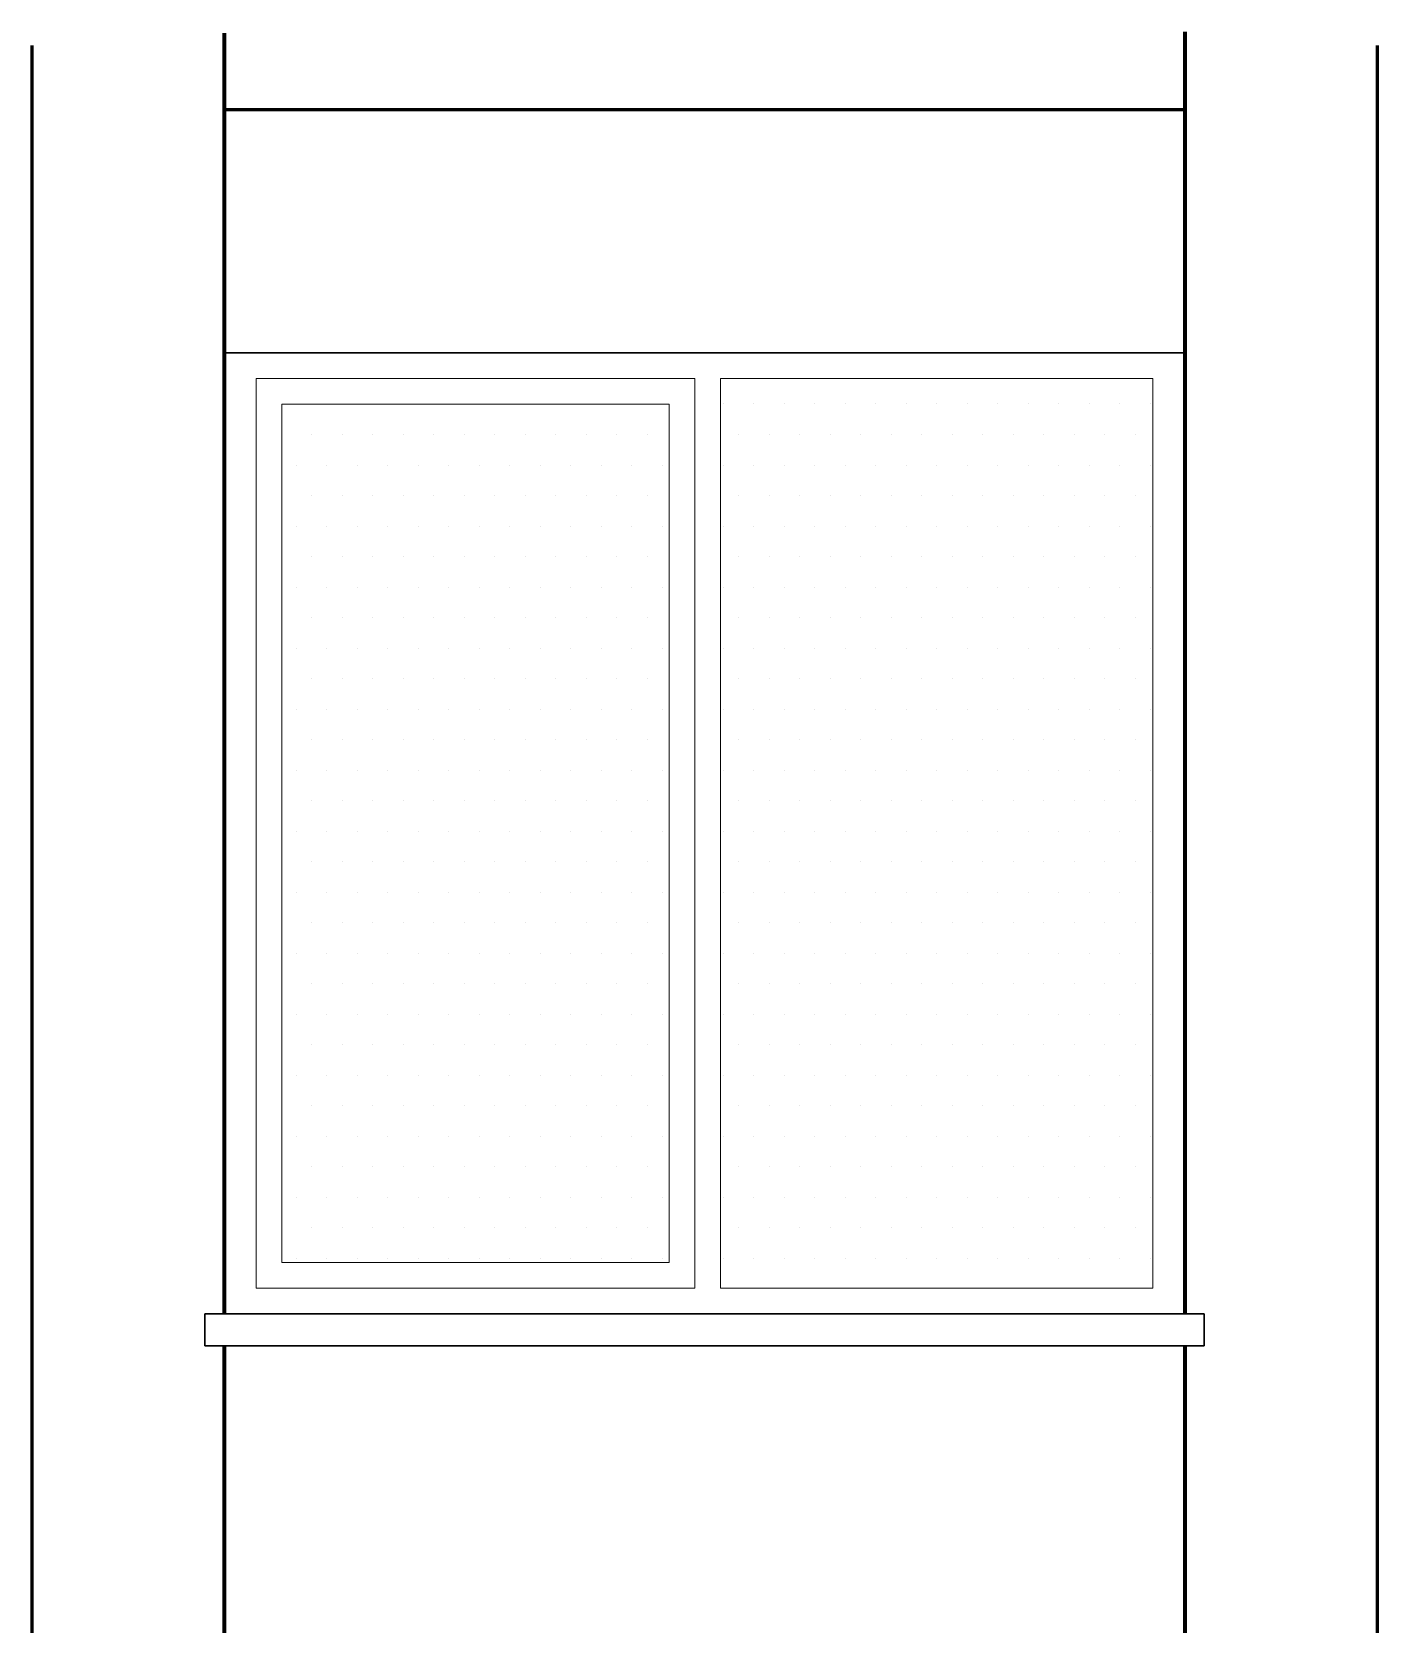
# Model space of a CAD drawing. Header units: millimetres. Extents: x 2016.56 to 2021.8, y 13721.83 to 13722.48.
# Drawn here: x 2020.6976 to 2020.7396, y 13722.23125 to 13722.28096 of the extents above; entities that cross this region are included whole.
import ezdxf

# ---------------------------------------------------------------- set-up
doc = ezdxf.new("R2010")
doc.units = ezdxf.units.MM
doc.layers.get('0').update_dxf_attribs({"lineweight": 20})
for name, color, linetype, lineweight in [('0.3', 150, 'Continuous', 30), ('0.8', 6, 'Continuous', 80), ('DUVAR', 4, 'Continuous', 40), ('kolon', 5, 'Continuous', 60)]:
    doc.layers.add(name, color=color, linetype=linetype, lineweight=lineweight)

msp = doc.modelspace()

# ---------------------------------------------------------------- linework, layer by layer
for p, q in [((2020.704602, 13722.270138), (2020.718302, 13722.270138)), ((2020.704602, 13722.270138), (2020.704602, 13722.241738)), ((2020.718302, 13722.270138), (2020.718302, 13722.241738)), ((2020.719102, 13722.270138), (2020.732602, 13722.270138)), ((2020.719102, 13722.270138), (2020.719102, 13722.241738)), ((2020.732602, 13722.270138), (2020.732602, 13722.241738)), ((2020.717502, 13722.269338), (2020.705402, 13722.269338)), ((2020.705402, 13722.269338), (2020.705402, 13722.242538)), ((2020.717502, 13722.242538), (2020.717502, 13722.269338)), ((2020.705402, 13722.242538), (2020.717502, 13722.242538)), ((2020.718302, 13722.241738), (2020.704602, 13722.241738)), ((2020.732602, 13722.241738), (2020.719102, 13722.241738))]:
    msp.add_line(p, q)
at = {"layer": '0.3'}
for p, q in [((2020.703602, 13722.270938), (2020.733602, 13722.270938)), ((2020.734202, 13722.240938), (2020.703002, 13722.240938)), ((2020.703002, 13722.239938), (2020.703002, 13722.240938)), ((2020.734202, 13722.239938), (2020.734202, 13722.240938)), ((2020.734202, 13722.239938), (2020.703002, 13722.239938))]:
    msp.add_line(p, q, dxfattribs=at)
at = {"layer": '0.8'}
for p, q in [((2020.703602, 13722.280921), (2020.703602, 13722.240938)), ((2020.733602, 13722.280963), (2020.733602, 13722.240938)), ((2020.703602, 13722.239938), (2020.703602, 13722.224938)), ((2020.733602, 13722.239938), (2020.733602, 13722.224938))]:
    msp.add_line(p, q, dxfattribs=at)
at = {"layer": 'DUVAR'}
for p, q in [((2020.719191, 13722.269344), (2020.719191, 13722.269344)), ((2020.720143, 13722.269344), (2020.720143, 13722.269344)), ((2020.721096, 13722.269344), (2020.721096, 13722.269344)), ((2020.722048, 13722.269344), (2020.722048, 13722.269344)), ((2020.723001, 13722.269344), (2020.723001, 13722.269344)), ((2020.723953, 13722.269344), (2020.723953, 13722.269344)), ((2020.724906, 13722.269344), (2020.724906, 13722.269344)), ((2020.725858, 13722.269344), (2020.725858, 13722.269344)), ((2020.726811, 13722.269344), (2020.726811, 13722.269344)), ((2020.727763, 13722.269344), (2020.727763, 13722.269344)), ((2020.728716, 13722.269344), (2020.728716, 13722.269344)), ((2020.729668, 13722.269344), (2020.729668, 13722.269344)), ((2020.730621, 13722.269344), (2020.730621, 13722.269344)), ((2020.731573, 13722.269344), (2020.731573, 13722.269344)), ((2020.732526, 13722.269344), (2020.732526, 13722.269344)), ((2020.706332, 13722.268392), (2020.706332, 13722.268392)), ((2020.707285, 13722.268392), (2020.707285, 13722.268392)), ((2020.708237, 13722.268392), (2020.708237, 13722.268392)), ((2020.70919, 13722.268392), (2020.70919, 13722.268392)), ((2020.710142, 13722.268392), (2020.710142, 13722.268392)), ((2020.711095, 13722.268392), (2020.711095, 13722.268392)), ((2020.712047, 13722.268392), (2020.712047, 13722.268392)), ((2020.713, 13722.268392), (2020.713, 13722.268392)), ((2020.713952, 13722.268392), (2020.713952, 13722.268392)), ((2020.714905, 13722.268392), (2020.714905, 13722.268392)), ((2020.715857, 13722.268392), (2020.715857, 13722.268392)), ((2020.71681, 13722.268392), (2020.71681, 13722.268392)), ((2020.719667, 13722.268392), (2020.719667, 13722.268392)), ((2020.72062, 13722.268392), (2020.72062, 13722.268392)), ((2020.721572, 13722.268392), (2020.721572, 13722.268392)), ((2020.722525, 13722.268392), (2020.722525, 13722.268392)), ((2020.723477, 13722.268392), (2020.723477, 13722.268392)), ((2020.72443, 13722.268392), (2020.72443, 13722.268392)), ((2020.725382, 13722.268392), (2020.725382, 13722.268392)), ((2020.726335, 13722.268392), (2020.726335, 13722.268392)), ((2020.727287, 13722.268392), (2020.727287, 13722.268392)), ((2020.72824, 13722.268392), (2020.72824, 13722.268392)), ((2020.729192, 13722.268392), (2020.729192, 13722.268392)), ((2020.730145, 13722.268392), (2020.730145, 13722.268392)), ((2020.731097, 13722.268392), (2020.731097, 13722.268392)), ((2020.73205, 13722.268392), (2020.73205, 13722.268392)), ((2020.705856, 13722.267439), (2020.705856, 13722.267439)), ((2020.706808, 13722.267439), (2020.706808, 13722.267439)), ((2020.707761, 13722.267439), (2020.707761, 13722.267439)), ((2020.708713, 13722.267439), (2020.708713, 13722.267439)), ((2020.709666, 13722.267439), (2020.709666, 13722.267439)), ((2020.710618, 13722.267439), (2020.710618, 13722.267439)), ((2020.711571, 13722.267439), (2020.711571, 13722.267439)), ((2020.712523, 13722.267439), (2020.712523, 13722.267439)), ((2020.713476, 13722.267439), (2020.713476, 13722.267439)), ((2020.714428, 13722.267439), (2020.714428, 13722.267439)), ((2020.715381, 13722.267439), (2020.715381, 13722.267439)), ((2020.716333, 13722.267439), (2020.716333, 13722.267439)), ((2020.717286, 13722.267439), (2020.717286, 13722.267439)), ((2020.719191, 13722.267439), (2020.719191, 13722.267439)), ((2020.720143, 13722.267439), (2020.720143, 13722.267439)), ((2020.721096, 13722.267439), (2020.721096, 13722.267439)), ((2020.722048, 13722.267439), (2020.722048, 13722.267439)), ((2020.723001, 13722.267439), (2020.723001, 13722.267439)), ((2020.723953, 13722.267439), (2020.723953, 13722.267439)), ((2020.724906, 13722.267439), (2020.724906, 13722.267439)), ((2020.725858, 13722.267439), (2020.725858, 13722.267439)), ((2020.726811, 13722.267439), (2020.726811, 13722.267439)), ((2020.727763, 13722.267439), (2020.727763, 13722.267439)), ((2020.728716, 13722.267439), (2020.728716, 13722.267439)), ((2020.729668, 13722.267439), (2020.729668, 13722.267439)), ((2020.730621, 13722.267439), (2020.730621, 13722.267439)), ((2020.731573, 13722.267439), (2020.731573, 13722.267439)), ((2020.732526, 13722.267439), (2020.732526, 13722.267439)), ((2020.706332, 13722.266487), (2020.706332, 13722.266487)), ((2020.707285, 13722.266487), (2020.707285, 13722.266487)), ((2020.708237, 13722.266487), (2020.708237, 13722.266487)), ((2020.70919, 13722.266487), (2020.70919, 13722.266487)), ((2020.710142, 13722.266487), (2020.710142, 13722.266487)), ((2020.711095, 13722.266487), (2020.711095, 13722.266487)), ((2020.712047, 13722.266487), (2020.712047, 13722.266487)), ((2020.713, 13722.266487), (2020.713, 13722.266487)), ((2020.713952, 13722.266487), (2020.713952, 13722.266487)), ((2020.714905, 13722.266487), (2020.714905, 13722.266487)), ((2020.715857, 13722.266487), (2020.715857, 13722.266487)), ((2020.71681, 13722.266487), (2020.71681, 13722.266487)), ((2020.719667, 13722.266487), (2020.719667, 13722.266487)), ((2020.72062, 13722.266487), (2020.72062, 13722.266487)), ((2020.721572, 13722.266487), (2020.721572, 13722.266487)), ((2020.722525, 13722.266487), (2020.722525, 13722.266487)), ((2020.723477, 13722.266487), (2020.723477, 13722.266487)), ((2020.72443, 13722.266487), (2020.72443, 13722.266487)), ((2020.725382, 13722.266487), (2020.725382, 13722.266487)), ((2020.726335, 13722.266487), (2020.726335, 13722.266487)), ((2020.727287, 13722.266487), (2020.727287, 13722.266487)), ((2020.72824, 13722.266487), (2020.72824, 13722.266487)), ((2020.729192, 13722.266487), (2020.729192, 13722.266487)), ((2020.730145, 13722.266487), (2020.730145, 13722.266487)), ((2020.731097, 13722.266487), (2020.731097, 13722.266487)), ((2020.73205, 13722.266487), (2020.73205, 13722.266487)), ((2020.705856, 13722.265534), (2020.705856, 13722.265534)), ((2020.706808, 13722.265534), (2020.706808, 13722.265534)), ((2020.707761, 13722.265534), (2020.707761, 13722.265534)), ((2020.708713, 13722.265534), (2020.708713, 13722.265534)), ((2020.709666, 13722.265534), (2020.709666, 13722.265534)), ((2020.710618, 13722.265534), (2020.710618, 13722.265534)), ((2020.711571, 13722.265534), (2020.711571, 13722.265534)), ((2020.712523, 13722.265534), (2020.712523, 13722.265534)), ((2020.713476, 13722.265534), (2020.713476, 13722.265534)), ((2020.714428, 13722.265534), (2020.714428, 13722.265534)), ((2020.715381, 13722.265534), (2020.715381, 13722.265534)), ((2020.716333, 13722.265534), (2020.716333, 13722.265534)), ((2020.717286, 13722.265534), (2020.717286, 13722.265534)), ((2020.719191, 13722.265534), (2020.719191, 13722.265534)), ((2020.720143, 13722.265534), (2020.720143, 13722.265534)), ((2020.721096, 13722.265534), (2020.721096, 13722.265534)), ((2020.722048, 13722.265534), (2020.722048, 13722.265534)), ((2020.723001, 13722.265534), (2020.723001, 13722.265534)), ((2020.723953, 13722.265534), (2020.723953, 13722.265534)), ((2020.724906, 13722.265534), (2020.724906, 13722.265534)), ((2020.725858, 13722.265534), (2020.725858, 13722.265534)), ((2020.726811, 13722.265534), (2020.726811, 13722.265534)), ((2020.727763, 13722.265534), (2020.727763, 13722.265534)), ((2020.728716, 13722.265534), (2020.728716, 13722.265534)), ((2020.729668, 13722.265534), (2020.729668, 13722.265534)), ((2020.730621, 13722.265534), (2020.730621, 13722.265534)), ((2020.731573, 13722.265534), (2020.731573, 13722.265534)), ((2020.732526, 13722.265534), (2020.732526, 13722.265534)), ((2020.706332, 13722.264582), (2020.706332, 13722.264582)), ((2020.707285, 13722.264582), (2020.707285, 13722.264582)), ((2020.708237, 13722.264582), (2020.708237, 13722.264582)), ((2020.70919, 13722.264582), (2020.70919, 13722.264582)), ((2020.710142, 13722.264582), (2020.710142, 13722.264582)), ((2020.711095, 13722.264582), (2020.711095, 13722.264582)), ((2020.712047, 13722.264582), (2020.712047, 13722.264582)), ((2020.713, 13722.264582), (2020.713, 13722.264582)), ((2020.713952, 13722.264582), (2020.713952, 13722.264582)), ((2020.714905, 13722.264582), (2020.714905, 13722.264582)), ((2020.715857, 13722.264582), (2020.715857, 13722.264582)), ((2020.71681, 13722.264582), (2020.71681, 13722.264582)), ((2020.719667, 13722.264582), (2020.719667, 13722.264582)), ((2020.72062, 13722.264582), (2020.72062, 13722.264582)), ((2020.721572, 13722.264582), (2020.721572, 13722.264582)), ((2020.722525, 13722.264582), (2020.722525, 13722.264582)), ((2020.723477, 13722.264582), (2020.723477, 13722.264582)), ((2020.72443, 13722.264582), (2020.72443, 13722.264582)), ((2020.725382, 13722.264582), (2020.725382, 13722.264582)), ((2020.726335, 13722.264582), (2020.726335, 13722.264582)), ((2020.727287, 13722.264582), (2020.727287, 13722.264582)), ((2020.72824, 13722.264582), (2020.72824, 13722.264582)), ((2020.729192, 13722.264582), (2020.729192, 13722.264582)), ((2020.730145, 13722.264582), (2020.730145, 13722.264582)), ((2020.731097, 13722.264582), (2020.731097, 13722.264582)), ((2020.73205, 13722.264582), (2020.73205, 13722.264582)), ((2020.705856, 13722.263629), (2020.705856, 13722.263629)), ((2020.706808, 13722.263629), (2020.706808, 13722.263629)), ((2020.707761, 13722.263629), (2020.707761, 13722.263629)), ((2020.708713, 13722.263629), (2020.708713, 13722.263629)), ((2020.709666, 13722.263629), (2020.709666, 13722.263629)), ((2020.710618, 13722.263629), (2020.710618, 13722.263629)), ((2020.711571, 13722.263629), (2020.711571, 13722.263629)), ((2020.712523, 13722.263629), (2020.712523, 13722.263629)), ((2020.713476, 13722.263629), (2020.713476, 13722.263629)), ((2020.714428, 13722.263629), (2020.714428, 13722.263629)), ((2020.715381, 13722.263629), (2020.715381, 13722.263629)), ((2020.716333, 13722.263629), (2020.716333, 13722.263629)), ((2020.717286, 13722.263629), (2020.717286, 13722.263629)), ((2020.719191, 13722.263629), (2020.719191, 13722.263629)), ((2020.720143, 13722.263629), (2020.720143, 13722.263629)), ((2020.721096, 13722.263629), (2020.721096, 13722.263629)), ((2020.722048, 13722.263629), (2020.722048, 13722.263629)), ((2020.723001, 13722.263629), (2020.723001, 13722.263629)), ((2020.723953, 13722.263629), (2020.723953, 13722.263629)), ((2020.724906, 13722.263629), (2020.724906, 13722.263629)), ((2020.725858, 13722.263629), (2020.725858, 13722.263629)), ((2020.726811, 13722.263629), (2020.726811, 13722.263629)), ((2020.727763, 13722.263629), (2020.727763, 13722.263629)), ((2020.728716, 13722.263629), (2020.728716, 13722.263629)), ((2020.729668, 13722.263629), (2020.729668, 13722.263629)), ((2020.730621, 13722.263629), (2020.730621, 13722.263629)), ((2020.731573, 13722.263629), (2020.731573, 13722.263629)), ((2020.732526, 13722.263629), (2020.732526, 13722.263629)), ((2020.706332, 13722.262677), (2020.706332, 13722.262677)), ((2020.707285, 13722.262677), (2020.707285, 13722.262677)), ((2020.708237, 13722.262677), (2020.708237, 13722.262677)), ((2020.70919, 13722.262677), (2020.70919, 13722.262677)), ((2020.710142, 13722.262677), (2020.710142, 13722.262677)), ((2020.711095, 13722.262677), (2020.711095, 13722.262677)), ((2020.712047, 13722.262677), (2020.712047, 13722.262677)), ((2020.713, 13722.262677), (2020.713, 13722.262677)), ((2020.713952, 13722.262677), (2020.713952, 13722.262677)), ((2020.714905, 13722.262677), (2020.714905, 13722.262677)), ((2020.715857, 13722.262677), (2020.715857, 13722.262677)), ((2020.71681, 13722.262677), (2020.71681, 13722.262677)), ((2020.719667, 13722.262677), (2020.719667, 13722.262677)), ((2020.72062, 13722.262677), (2020.72062, 13722.262677)), ((2020.721572, 13722.262677), (2020.721572, 13722.262677)), ((2020.722525, 13722.262677), (2020.722525, 13722.262677)), ((2020.723477, 13722.262677), (2020.723477, 13722.262677)), ((2020.72443, 13722.262677), (2020.72443, 13722.262677)), ((2020.725382, 13722.262677), (2020.725382, 13722.262677)), ((2020.726335, 13722.262677), (2020.726335, 13722.262677)), ((2020.727287, 13722.262677), (2020.727287, 13722.262677)), ((2020.72824, 13722.262677), (2020.72824, 13722.262677)), ((2020.729192, 13722.262677), (2020.729192, 13722.262677)), ((2020.730145, 13722.262677), (2020.730145, 13722.262677)), ((2020.731097, 13722.262677), (2020.731097, 13722.262677)), ((2020.73205, 13722.262677), (2020.73205, 13722.262677)), ((2020.705856, 13722.261724), (2020.705856, 13722.261724)), ((2020.706808, 13722.261724), (2020.706808, 13722.261724)), ((2020.707761, 13722.261724), (2020.707761, 13722.261724)), ((2020.708713, 13722.261724), (2020.708713, 13722.261724)), ((2020.709666, 13722.261724), (2020.709666, 13722.261724)), ((2020.710618, 13722.261724), (2020.710618, 13722.261724)), ((2020.711571, 13722.261724), (2020.711571, 13722.261724)), ((2020.712523, 13722.261724), (2020.712523, 13722.261724)), ((2020.713476, 13722.261724), (2020.713476, 13722.261724)), ((2020.714428, 13722.261724), (2020.714428, 13722.261724)), ((2020.715381, 13722.261724), (2020.715381, 13722.261724)), ((2020.716333, 13722.261724), (2020.716333, 13722.261724)), ((2020.717286, 13722.261724), (2020.717286, 13722.261724)), ((2020.719191, 13722.261724), (2020.719191, 13722.261724)), ((2020.720143, 13722.261724), (2020.720143, 13722.261724)), ((2020.721096, 13722.261724), (2020.721096, 13722.261724)), ((2020.722048, 13722.261724), (2020.722048, 13722.261724)), ((2020.723001, 13722.261724), (2020.723001, 13722.261724)), ((2020.723953, 13722.261724), (2020.723953, 13722.261724)), ((2020.724906, 13722.261724), (2020.724906, 13722.261724)), ((2020.725858, 13722.261724), (2020.725858, 13722.261724)), ((2020.726811, 13722.261724), (2020.726811, 13722.261724)), ((2020.727763, 13722.261724), (2020.727763, 13722.261724)), ((2020.728716, 13722.261724), (2020.728716, 13722.261724)), ((2020.729668, 13722.261724), (2020.729668, 13722.261724)), ((2020.730621, 13722.261724), (2020.730621, 13722.261724)), ((2020.731573, 13722.261724), (2020.731573, 13722.261724)), ((2020.732526, 13722.261724), (2020.732526, 13722.261724)), ((2020.706332, 13722.260772), (2020.706332, 13722.260772)), ((2020.707285, 13722.260772), (2020.707285, 13722.260772)), ((2020.708237, 13722.260772), (2020.708237, 13722.260772)), ((2020.70919, 13722.260772), (2020.70919, 13722.260772)), ((2020.710142, 13722.260772), (2020.710142, 13722.260772)), ((2020.711095, 13722.260772), (2020.711095, 13722.260772)), ((2020.712047, 13722.260772), (2020.712047, 13722.260772)), ((2020.713, 13722.260772), (2020.713, 13722.260772)), ((2020.713952, 13722.260772), (2020.713952, 13722.260772)), ((2020.714905, 13722.260772), (2020.714905, 13722.260772)), ((2020.715857, 13722.260772), (2020.715857, 13722.260772)), ((2020.71681, 13722.260772), (2020.71681, 13722.260772)), ((2020.719667, 13722.260772), (2020.719667, 13722.260772)), ((2020.72062, 13722.260772), (2020.72062, 13722.260772)), ((2020.721572, 13722.260772), (2020.721572, 13722.260772)), ((2020.722525, 13722.260772), (2020.722525, 13722.260772)), ((2020.723477, 13722.260772), (2020.723477, 13722.260772)), ((2020.72443, 13722.260772), (2020.72443, 13722.260772)), ((2020.725382, 13722.260772), (2020.725382, 13722.260772)), ((2020.726335, 13722.260772), (2020.726335, 13722.260772)), ((2020.727287, 13722.260772), (2020.727287, 13722.260772)), ((2020.72824, 13722.260772), (2020.72824, 13722.260772)), ((2020.729192, 13722.260772), (2020.729192, 13722.260772)), ((2020.730145, 13722.260772), (2020.730145, 13722.260772)), ((2020.731097, 13722.260772), (2020.731097, 13722.260772)), ((2020.73205, 13722.260772), (2020.73205, 13722.260772)), ((2020.705856, 13722.259819), (2020.705856, 13722.259819)), ((2020.706808, 13722.259819), (2020.706808, 13722.259819)), ((2020.707761, 13722.259819), (2020.707761, 13722.259819)), ((2020.708713, 13722.259819), (2020.708713, 13722.259819)), ((2020.709666, 13722.259819), (2020.709666, 13722.259819)), ((2020.710618, 13722.259819), (2020.710618, 13722.259819)), ((2020.711571, 13722.259819), (2020.711571, 13722.259819)), ((2020.712523, 13722.259819), (2020.712523, 13722.259819)), ((2020.713476, 13722.259819), (2020.713476, 13722.259819)), ((2020.714428, 13722.259819), (2020.714428, 13722.259819)), ((2020.715381, 13722.259819), (2020.715381, 13722.259819)), ((2020.716333, 13722.259819), (2020.716333, 13722.259819)), ((2020.717286, 13722.259819), (2020.717286, 13722.259819)), ((2020.719191, 13722.259819), (2020.719191, 13722.259819)), ((2020.720143, 13722.259819), (2020.720143, 13722.259819)), ((2020.721096, 13722.259819), (2020.721096, 13722.259819)), ((2020.722048, 13722.259819), (2020.722048, 13722.259819)), ((2020.723001, 13722.259819), (2020.723001, 13722.259819)), ((2020.723953, 13722.259819), (2020.723953, 13722.259819)), ((2020.724906, 13722.259819), (2020.724906, 13722.259819)), ((2020.725858, 13722.259819), (2020.725858, 13722.259819)), ((2020.726811, 13722.259819), (2020.726811, 13722.259819)), ((2020.727763, 13722.259819), (2020.727763, 13722.259819)), ((2020.728716, 13722.259819), (2020.728716, 13722.259819)), ((2020.729668, 13722.259819), (2020.729668, 13722.259819)), ((2020.730621, 13722.259819), (2020.730621, 13722.259819)), ((2020.731573, 13722.259819), (2020.731573, 13722.259819)), ((2020.732526, 13722.259819), (2020.732526, 13722.259819)), ((2020.706332, 13722.258867), (2020.706332, 13722.258867)), ((2020.707285, 13722.258867), (2020.707285, 13722.258867)), ((2020.708237, 13722.258867), (2020.708237, 13722.258867)), ((2020.70919, 13722.258867), (2020.70919, 13722.258867)), ((2020.710142, 13722.258867), (2020.710142, 13722.258867)), ((2020.711095, 13722.258867), (2020.711095, 13722.258867)), ((2020.712047, 13722.258867), (2020.712047, 13722.258867)), ((2020.713, 13722.258867), (2020.713, 13722.258867)), ((2020.713952, 13722.258867), (2020.713952, 13722.258867)), ((2020.714905, 13722.258867), (2020.714905, 13722.258867)), ((2020.715857, 13722.258867), (2020.715857, 13722.258867)), ((2020.71681, 13722.258867), (2020.71681, 13722.258867)), ((2020.719667, 13722.258867), (2020.719667, 13722.258867)), ((2020.72062, 13722.258867), (2020.72062, 13722.258867)), ((2020.721572, 13722.258867), (2020.721572, 13722.258867)), ((2020.722525, 13722.258867), (2020.722525, 13722.258867)), ((2020.723477, 13722.258867), (2020.723477, 13722.258867)), ((2020.72443, 13722.258867), (2020.72443, 13722.258867)), ((2020.725382, 13722.258867), (2020.725382, 13722.258867)), ((2020.726335, 13722.258867), (2020.726335, 13722.258867)), ((2020.727287, 13722.258867), (2020.727287, 13722.258867)), ((2020.72824, 13722.258867), (2020.72824, 13722.258867)), ((2020.729192, 13722.258867), (2020.729192, 13722.258867)), ((2020.730145, 13722.258867), (2020.730145, 13722.258867)), ((2020.731097, 13722.258867), (2020.731097, 13722.258867)), ((2020.73205, 13722.258867), (2020.73205, 13722.258867)), ((2020.705856, 13722.257914), (2020.705856, 13722.257914)), ((2020.706808, 13722.257914), (2020.706808, 13722.257914)), ((2020.707761, 13722.257914), (2020.707761, 13722.257914)), ((2020.708713, 13722.257914), (2020.708713, 13722.257914)), ((2020.709666, 13722.257914), (2020.709666, 13722.257914)), ((2020.710618, 13722.257914), (2020.710618, 13722.257914)), ((2020.711571, 13722.257914), (2020.711571, 13722.257914)), ((2020.712523, 13722.257914), (2020.712523, 13722.257914)), ((2020.713476, 13722.257914), (2020.713476, 13722.257914)), ((2020.714428, 13722.257914), (2020.714428, 13722.257914)), ((2020.715381, 13722.257914), (2020.715381, 13722.257914)), ((2020.716333, 13722.257914), (2020.716333, 13722.257914)), ((2020.717286, 13722.257914), (2020.717286, 13722.257914)), ((2020.719191, 13722.257914), (2020.719191, 13722.257914)), ((2020.720143, 13722.257914), (2020.720143, 13722.257914)), ((2020.721096, 13722.257914), (2020.721096, 13722.257914)), ((2020.722048, 13722.257914), (2020.722048, 13722.257914)), ((2020.723001, 13722.257914), (2020.723001, 13722.257914)), ((2020.723953, 13722.257914), (2020.723953, 13722.257914)), ((2020.724906, 13722.257914), (2020.724906, 13722.257914)), ((2020.725858, 13722.257914), (2020.725858, 13722.257914)), ((2020.726811, 13722.257914), (2020.726811, 13722.257914)), ((2020.727763, 13722.257914), (2020.727763, 13722.257914)), ((2020.728716, 13722.257914), (2020.728716, 13722.257914)), ((2020.729668, 13722.257914), (2020.729668, 13722.257914)), ((2020.730621, 13722.257914), (2020.730621, 13722.257914)), ((2020.731573, 13722.257914), (2020.731573, 13722.257914)), ((2020.732526, 13722.257914), (2020.732526, 13722.257914)), ((2020.706332, 13722.256962), (2020.706332, 13722.256962)), ((2020.707285, 13722.256962), (2020.707285, 13722.256962)), ((2020.708237, 13722.256962), (2020.708237, 13722.256962)), ((2020.70919, 13722.256962), (2020.70919, 13722.256962)), ((2020.710142, 13722.256962), (2020.710142, 13722.256962)), ((2020.711095, 13722.256962), (2020.711095, 13722.256962)), ((2020.712047, 13722.256962), (2020.712047, 13722.256962)), ((2020.713, 13722.256962), (2020.713, 13722.256962)), ((2020.713952, 13722.256962), (2020.713952, 13722.256962)), ((2020.714905, 13722.256962), (2020.714905, 13722.256962)), ((2020.715857, 13722.256962), (2020.715857, 13722.256962)), ((2020.71681, 13722.256962), (2020.71681, 13722.256962)), ((2020.719667, 13722.256962), (2020.719667, 13722.256962)), ((2020.72062, 13722.256962), (2020.72062, 13722.256962)), ((2020.721572, 13722.256962), (2020.721572, 13722.256962)), ((2020.722525, 13722.256962), (2020.722525, 13722.256962)), ((2020.723477, 13722.256962), (2020.723477, 13722.256962)), ((2020.72443, 13722.256962), (2020.72443, 13722.256962)), ((2020.725382, 13722.256962), (2020.725382, 13722.256962)), ((2020.726335, 13722.256962), (2020.726335, 13722.256962)), ((2020.727287, 13722.256962), (2020.727287, 13722.256962)), ((2020.72824, 13722.256962), (2020.72824, 13722.256962)), ((2020.729192, 13722.256962), (2020.729192, 13722.256962)), ((2020.730145, 13722.256962), (2020.730145, 13722.256962)), ((2020.731097, 13722.256962), (2020.731097, 13722.256962)), ((2020.73205, 13722.256962), (2020.73205, 13722.256962)), ((2020.705856, 13722.256009), (2020.705856, 13722.256009)), ((2020.706808, 13722.256009), (2020.706808, 13722.256009)), ((2020.707761, 13722.256009), (2020.707761, 13722.256009)), ((2020.708713, 13722.256009), (2020.708713, 13722.256009)), ((2020.709666, 13722.256009), (2020.709666, 13722.256009)), ((2020.710618, 13722.256009), (2020.710618, 13722.256009)), ((2020.711571, 13722.256009), (2020.711571, 13722.256009)), ((2020.712523, 13722.256009), (2020.712523, 13722.256009)), ((2020.713476, 13722.256009), (2020.713476, 13722.256009)), ((2020.714428, 13722.256009), (2020.714428, 13722.256009)), ((2020.715381, 13722.256009), (2020.715381, 13722.256009)), ((2020.716333, 13722.256009), (2020.716333, 13722.256009)), ((2020.717286, 13722.256009), (2020.717286, 13722.256009)), ((2020.719191, 13722.256009), (2020.719191, 13722.256009)), ((2020.720143, 13722.256009), (2020.720143, 13722.256009)), ((2020.721096, 13722.256009), (2020.721096, 13722.256009)), ((2020.722048, 13722.256009), (2020.722048, 13722.256009)), ((2020.723001, 13722.256009), (2020.723001, 13722.256009)), ((2020.723953, 13722.256009), (2020.723953, 13722.256009)), ((2020.724906, 13722.256009), (2020.724906, 13722.256009)), ((2020.725858, 13722.256009), (2020.725858, 13722.256009)), ((2020.726811, 13722.256009), (2020.726811, 13722.256009)), ((2020.727763, 13722.256009), (2020.727763, 13722.256009)), ((2020.728716, 13722.256009), (2020.728716, 13722.256009)), ((2020.729668, 13722.256009), (2020.729668, 13722.256009)), ((2020.730621, 13722.256009), (2020.730621, 13722.256009)), ((2020.731573, 13722.256009), (2020.731573, 13722.256009)), ((2020.732526, 13722.256009), (2020.732526, 13722.256009)), ((2020.706332, 13722.255057), (2020.706332, 13722.255057)), ((2020.707285, 13722.255057), (2020.707285, 13722.255057)), ((2020.708237, 13722.255057), (2020.708237, 13722.255057)), ((2020.70919, 13722.255057), (2020.70919, 13722.255057)), ((2020.710142, 13722.255057), (2020.710142, 13722.255057)), ((2020.711095, 13722.255057), (2020.711095, 13722.255057)), ((2020.712047, 13722.255057), (2020.712047, 13722.255057)), ((2020.713, 13722.255057), (2020.713, 13722.255057)), ((2020.713952, 13722.255057), (2020.713952, 13722.255057)), ((2020.714905, 13722.255057), (2020.714905, 13722.255057)), ((2020.715857, 13722.255057), (2020.715857, 13722.255057)), ((2020.71681, 13722.255057), (2020.71681, 13722.255057)), ((2020.719667, 13722.255057), (2020.719667, 13722.255057)), ((2020.72062, 13722.255057), (2020.72062, 13722.255057)), ((2020.721572, 13722.255057), (2020.721572, 13722.255057)), ((2020.722525, 13722.255057), (2020.722525, 13722.255057)), ((2020.723477, 13722.255057), (2020.723477, 13722.255057)), ((2020.72443, 13722.255057), (2020.72443, 13722.255057)), ((2020.725382, 13722.255057), (2020.725382, 13722.255057)), ((2020.726335, 13722.255057), (2020.726335, 13722.255057)), ((2020.727287, 13722.255057), (2020.727287, 13722.255057)), ((2020.72824, 13722.255057), (2020.72824, 13722.255057)), ((2020.729192, 13722.255057), (2020.729192, 13722.255057)), ((2020.730145, 13722.255057), (2020.730145, 13722.255057)), ((2020.731097, 13722.255057), (2020.731097, 13722.255057)), ((2020.73205, 13722.255057), (2020.73205, 13722.255057)), ((2020.705856, 13722.254104), (2020.705856, 13722.254104)), ((2020.706808, 13722.254104), (2020.706808, 13722.254104)), ((2020.707761, 13722.254104), (2020.707761, 13722.254104)), ((2020.708713, 13722.254104), (2020.708713, 13722.254104)), ((2020.709666, 13722.254104), (2020.709666, 13722.254104)), ((2020.710618, 13722.254104), (2020.710618, 13722.254104)), ((2020.711571, 13722.254104), (2020.711571, 13722.254104)), ((2020.712523, 13722.254104), (2020.712523, 13722.254104)), ((2020.713476, 13722.254104), (2020.713476, 13722.254104)), ((2020.714428, 13722.254104), (2020.714428, 13722.254104)), ((2020.715381, 13722.254104), (2020.715381, 13722.254104)), ((2020.716333, 13722.254104), (2020.716333, 13722.254104)), ((2020.717286, 13722.254104), (2020.717286, 13722.254104)), ((2020.719191, 13722.254104), (2020.719191, 13722.254104)), ((2020.720143, 13722.254104), (2020.720143, 13722.254104)), ((2020.721096, 13722.254104), (2020.721096, 13722.254104)), ((2020.722048, 13722.254104), (2020.722048, 13722.254104)), ((2020.723001, 13722.254104), (2020.723001, 13722.254104)), ((2020.723953, 13722.254104), (2020.723953, 13722.254104)), ((2020.724906, 13722.254104), (2020.724906, 13722.254104)), ((2020.725858, 13722.254104), (2020.725858, 13722.254104)), ((2020.726811, 13722.254104), (2020.726811, 13722.254104)), ((2020.727763, 13722.254104), (2020.727763, 13722.254104)), ((2020.728716, 13722.254104), (2020.728716, 13722.254104)), ((2020.729668, 13722.254104), (2020.729668, 13722.254104)), ((2020.730621, 13722.254104), (2020.730621, 13722.254104)), ((2020.731573, 13722.254104), (2020.731573, 13722.254104)), ((2020.732526, 13722.254104), (2020.732526, 13722.254104)), ((2020.706332, 13722.253152), (2020.706332, 13722.253152)), ((2020.707285, 13722.253152), (2020.707285, 13722.253152)), ((2020.708237, 13722.253152), (2020.708237, 13722.253152)), ((2020.70919, 13722.253152), (2020.70919, 13722.253152)), ((2020.710142, 13722.253152), (2020.710142, 13722.253152)), ((2020.711095, 13722.253152), (2020.711095, 13722.253152)), ((2020.712047, 13722.253152), (2020.712047, 13722.253152)), ((2020.713, 13722.253152), (2020.713, 13722.253152)), ((2020.713952, 13722.253152), (2020.713952, 13722.253152)), ((2020.714905, 13722.253152), (2020.714905, 13722.253152)), ((2020.715857, 13722.253152), (2020.715857, 13722.253152)), ((2020.71681, 13722.253152), (2020.71681, 13722.253152)), ((2020.719667, 13722.253152), (2020.719667, 13722.253152)), ((2020.72062, 13722.253152), (2020.72062, 13722.253152)), ((2020.721572, 13722.253152), (2020.721572, 13722.253152)), ((2020.722525, 13722.253152), (2020.722525, 13722.253152)), ((2020.723477, 13722.253152), (2020.723477, 13722.253152)), ((2020.72443, 13722.253152), (2020.72443, 13722.253152)), ((2020.725382, 13722.253152), (2020.725382, 13722.253152)), ((2020.726335, 13722.253152), (2020.726335, 13722.253152)), ((2020.727287, 13722.253152), (2020.727287, 13722.253152)), ((2020.72824, 13722.253152), (2020.72824, 13722.253152)), ((2020.729192, 13722.253152), (2020.729192, 13722.253152)), ((2020.730145, 13722.253152), (2020.730145, 13722.253152)), ((2020.731097, 13722.253152), (2020.731097, 13722.253152)), ((2020.73205, 13722.253152), (2020.73205, 13722.253152)), ((2020.705856, 13722.252199), (2020.705856, 13722.252199)), ((2020.706808, 13722.252199), (2020.706808, 13722.252199)), ((2020.707761, 13722.252199), (2020.707761, 13722.252199)), ((2020.708713, 13722.252199), (2020.708713, 13722.252199)), ((2020.709666, 13722.252199), (2020.709666, 13722.252199)), ((2020.710618, 13722.252199), (2020.710618, 13722.252199)), ((2020.711571, 13722.252199), (2020.711571, 13722.252199)), ((2020.712523, 13722.252199), (2020.712523, 13722.252199)), ((2020.713476, 13722.252199), (2020.713476, 13722.252199)), ((2020.714428, 13722.252199), (2020.714428, 13722.252199)), ((2020.715381, 13722.252199), (2020.715381, 13722.252199)), ((2020.716333, 13722.252199), (2020.716333, 13722.252199)), ((2020.717286, 13722.252199), (2020.717286, 13722.252199)), ((2020.719191, 13722.252199), (2020.719191, 13722.252199)), ((2020.720143, 13722.252199), (2020.720143, 13722.252199)), ((2020.721096, 13722.252199), (2020.721096, 13722.252199)), ((2020.722048, 13722.252199), (2020.722048, 13722.252199)), ((2020.723001, 13722.252199), (2020.723001, 13722.252199)), ((2020.723953, 13722.252199), (2020.723953, 13722.252199)), ((2020.724906, 13722.252199), (2020.724906, 13722.252199)), ((2020.725858, 13722.252199), (2020.725858, 13722.252199)), ((2020.726811, 13722.252199), (2020.726811, 13722.252199)), ((2020.727763, 13722.252199), (2020.727763, 13722.252199)), ((2020.728716, 13722.252199), (2020.728716, 13722.252199)), ((2020.729668, 13722.252199), (2020.729668, 13722.252199)), ((2020.730621, 13722.252199), (2020.730621, 13722.252199)), ((2020.731573, 13722.252199), (2020.731573, 13722.252199)), ((2020.732526, 13722.252199), (2020.732526, 13722.252199)), ((2020.706332, 13722.251247), (2020.706332, 13722.251247)), ((2020.707285, 13722.251247), (2020.707285, 13722.251247)), ((2020.708237, 13722.251247), (2020.708237, 13722.251247)), ((2020.70919, 13722.251247), (2020.70919, 13722.251247)), ((2020.710142, 13722.251247), (2020.710142, 13722.251247)), ((2020.711095, 13722.251247), (2020.711095, 13722.251247)), ((2020.712047, 13722.251247), (2020.712047, 13722.251247)), ((2020.713, 13722.251247), (2020.713, 13722.251247)), ((2020.713952, 13722.251247), (2020.713952, 13722.251247)), ((2020.714905, 13722.251247), (2020.714905, 13722.251247)), ((2020.715857, 13722.251247), (2020.715857, 13722.251247)), ((2020.71681, 13722.251247), (2020.71681, 13722.251247)), ((2020.719667, 13722.251247), (2020.719667, 13722.251247)), ((2020.72062, 13722.251247), (2020.72062, 13722.251247)), ((2020.721572, 13722.251247), (2020.721572, 13722.251247)), ((2020.722525, 13722.251247), (2020.722525, 13722.251247)), ((2020.723477, 13722.251247), (2020.723477, 13722.251247)), ((2020.72443, 13722.251247), (2020.72443, 13722.251247)), ((2020.725382, 13722.251247), (2020.725382, 13722.251247)), ((2020.726335, 13722.251247), (2020.726335, 13722.251247)), ((2020.727287, 13722.251247), (2020.727287, 13722.251247)), ((2020.72824, 13722.251247), (2020.72824, 13722.251247)), ((2020.729192, 13722.251247), (2020.729192, 13722.251247)), ((2020.730145, 13722.251247), (2020.730145, 13722.251247)), ((2020.731097, 13722.251247), (2020.731097, 13722.251247)), ((2020.73205, 13722.251247), (2020.73205, 13722.251247)), ((2020.705856, 13722.250294), (2020.705856, 13722.250294)), ((2020.706808, 13722.250294), (2020.706808, 13722.250294)), ((2020.707761, 13722.250294), (2020.707761, 13722.250294)), ((2020.708713, 13722.250294), (2020.708713, 13722.250294)), ((2020.709666, 13722.250294), (2020.709666, 13722.250294)), ((2020.710618, 13722.250294), (2020.710618, 13722.250294)), ((2020.711571, 13722.250294), (2020.711571, 13722.250294)), ((2020.712523, 13722.250294), (2020.712523, 13722.250294)), ((2020.713476, 13722.250294), (2020.713476, 13722.250294)), ((2020.714428, 13722.250294), (2020.714428, 13722.250294)), ((2020.715381, 13722.250294), (2020.715381, 13722.250294)), ((2020.716333, 13722.250294), (2020.716333, 13722.250294)), ((2020.717286, 13722.250294), (2020.717286, 13722.250294)), ((2020.719191, 13722.250294), (2020.719191, 13722.250294)), ((2020.720143, 13722.250294), (2020.720143, 13722.250294)), ((2020.721096, 13722.250294), (2020.721096, 13722.250294)), ((2020.722048, 13722.250294), (2020.722048, 13722.250294)), ((2020.723001, 13722.250294), (2020.723001, 13722.250294)), ((2020.723953, 13722.250294), (2020.723953, 13722.250294)), ((2020.724906, 13722.250294), (2020.724906, 13722.250294)), ((2020.725858, 13722.250294), (2020.725858, 13722.250294)), ((2020.726811, 13722.250294), (2020.726811, 13722.250294)), ((2020.727763, 13722.250294), (2020.727763, 13722.250294)), ((2020.728716, 13722.250294), (2020.728716, 13722.250294)), ((2020.729668, 13722.250294), (2020.729668, 13722.250294)), ((2020.730621, 13722.250294), (2020.730621, 13722.250294)), ((2020.731573, 13722.250294), (2020.731573, 13722.250294)), ((2020.732526, 13722.250294), (2020.732526, 13722.250294)), ((2020.706332, 13722.249342), (2020.706332, 13722.249342)), ((2020.707285, 13722.249342), (2020.707285, 13722.249342)), ((2020.708237, 13722.249342), (2020.708237, 13722.249342)), ((2020.70919, 13722.249342), (2020.70919, 13722.249342)), ((2020.710142, 13722.249342), (2020.710142, 13722.249342)), ((2020.711095, 13722.249342), (2020.711095, 13722.249342)), ((2020.712047, 13722.249342), (2020.712047, 13722.249342)), ((2020.713, 13722.249342), (2020.713, 13722.249342)), ((2020.713952, 13722.249342), (2020.713952, 13722.249342)), ((2020.714905, 13722.249342), (2020.714905, 13722.249342)), ((2020.715857, 13722.249342), (2020.715857, 13722.249342)), ((2020.71681, 13722.249342), (2020.71681, 13722.249342)), ((2020.719667, 13722.249342), (2020.719667, 13722.249342)), ((2020.72062, 13722.249342), (2020.72062, 13722.249342)), ((2020.721572, 13722.249342), (2020.721572, 13722.249342)), ((2020.722525, 13722.249342), (2020.722525, 13722.249342)), ((2020.723477, 13722.249342), (2020.723477, 13722.249342)), ((2020.72443, 13722.249342), (2020.72443, 13722.249342)), ((2020.725382, 13722.249342), (2020.725382, 13722.249342)), ((2020.726335, 13722.249342), (2020.726335, 13722.249342)), ((2020.727287, 13722.249342), (2020.727287, 13722.249342)), ((2020.72824, 13722.249342), (2020.72824, 13722.249342)), ((2020.729192, 13722.249342), (2020.729192, 13722.249342)), ((2020.730145, 13722.249342), (2020.730145, 13722.249342)), ((2020.731097, 13722.249342), (2020.731097, 13722.249342)), ((2020.73205, 13722.249342), (2020.73205, 13722.249342)), ((2020.705856, 13722.248389), (2020.705856, 13722.248389)), ((2020.706808, 13722.248389), (2020.706808, 13722.248389)), ((2020.707761, 13722.248389), (2020.707761, 13722.248389)), ((2020.708713, 13722.248389), (2020.708713, 13722.248389)), ((2020.709666, 13722.248389), (2020.709666, 13722.248389)), ((2020.710618, 13722.248389), (2020.710618, 13722.248389)), ((2020.711571, 13722.248389), (2020.711571, 13722.248389)), ((2020.712523, 13722.248389), (2020.712523, 13722.248389)), ((2020.713476, 13722.248389), (2020.713476, 13722.248389)), ((2020.714428, 13722.248389), (2020.714428, 13722.248389)), ((2020.715381, 13722.248389), (2020.715381, 13722.248389)), ((2020.716333, 13722.248389), (2020.716333, 13722.248389)), ((2020.717286, 13722.248389), (2020.717286, 13722.248389)), ((2020.719191, 13722.248389), (2020.719191, 13722.248389)), ((2020.720143, 13722.248389), (2020.720143, 13722.248389)), ((2020.721096, 13722.248389), (2020.721096, 13722.248389)), ((2020.722048, 13722.248389), (2020.722048, 13722.248389)), ((2020.723001, 13722.248389), (2020.723001, 13722.248389)), ((2020.723953, 13722.248389), (2020.723953, 13722.248389)), ((2020.724906, 13722.248389), (2020.724906, 13722.248389)), ((2020.725858, 13722.248389), (2020.725858, 13722.248389)), ((2020.726811, 13722.248389), (2020.726811, 13722.248389)), ((2020.727763, 13722.248389), (2020.727763, 13722.248389)), ((2020.728716, 13722.248389), (2020.728716, 13722.248389)), ((2020.729668, 13722.248389), (2020.729668, 13722.248389)), ((2020.730621, 13722.248389), (2020.730621, 13722.248389)), ((2020.731573, 13722.248389), (2020.731573, 13722.248389)), ((2020.732526, 13722.248389), (2020.732526, 13722.248389)), ((2020.706332, 13722.247437), (2020.706332, 13722.247437)), ((2020.707285, 13722.247437), (2020.707285, 13722.247437)), ((2020.708237, 13722.247437), (2020.708237, 13722.247437)), ((2020.70919, 13722.247437), (2020.70919, 13722.247437)), ((2020.710142, 13722.247437), (2020.710142, 13722.247437)), ((2020.711095, 13722.247437), (2020.711095, 13722.247437)), ((2020.712047, 13722.247437), (2020.712047, 13722.247437)), ((2020.713, 13722.247437), (2020.713, 13722.247437)), ((2020.713952, 13722.247437), (2020.713952, 13722.247437)), ((2020.714905, 13722.247437), (2020.714905, 13722.247437)), ((2020.715857, 13722.247437), (2020.715857, 13722.247437)), ((2020.71681, 13722.247437), (2020.71681, 13722.247437)), ((2020.719667, 13722.247437), (2020.719667, 13722.247437)), ((2020.72062, 13722.247437), (2020.72062, 13722.247437)), ((2020.721572, 13722.247437), (2020.721572, 13722.247437)), ((2020.722525, 13722.247437), (2020.722525, 13722.247437)), ((2020.723477, 13722.247437), (2020.723477, 13722.247437)), ((2020.72443, 13722.247437), (2020.72443, 13722.247437)), ((2020.725382, 13722.247437), (2020.725382, 13722.247437)), ((2020.726335, 13722.247437), (2020.726335, 13722.247437)), ((2020.727287, 13722.247437), (2020.727287, 13722.247437)), ((2020.72824, 13722.247437), (2020.72824, 13722.247437)), ((2020.729192, 13722.247437), (2020.729192, 13722.247437)), ((2020.730145, 13722.247437), (2020.730145, 13722.247437)), ((2020.731097, 13722.247437), (2020.731097, 13722.247437)), ((2020.73205, 13722.247437), (2020.73205, 13722.247437)), ((2020.705856, 13722.246484), (2020.705856, 13722.246484)), ((2020.706808, 13722.246484), (2020.706808, 13722.246484)), ((2020.707761, 13722.246484), (2020.707761, 13722.246484)), ((2020.708713, 13722.246484), (2020.708713, 13722.246484)), ((2020.709666, 13722.246484), (2020.709666, 13722.246484)), ((2020.710618, 13722.246484), (2020.710618, 13722.246484)), ((2020.711571, 13722.246484), (2020.711571, 13722.246484)), ((2020.712523, 13722.246484), (2020.712523, 13722.246484)), ((2020.713476, 13722.246484), (2020.713476, 13722.246484)), ((2020.714428, 13722.246484), (2020.714428, 13722.246484)), ((2020.715381, 13722.246484), (2020.715381, 13722.246484)), ((2020.716333, 13722.246484), (2020.716333, 13722.246484)), ((2020.717286, 13722.246484), (2020.717286, 13722.246484)), ((2020.719191, 13722.246484), (2020.719191, 13722.246484)), ((2020.720143, 13722.246484), (2020.720143, 13722.246484)), ((2020.721096, 13722.246484), (2020.721096, 13722.246484)), ((2020.722048, 13722.246484), (2020.722048, 13722.246484)), ((2020.723001, 13722.246484), (2020.723001, 13722.246484)), ((2020.723953, 13722.246484), (2020.723953, 13722.246484)), ((2020.724906, 13722.246484), (2020.724906, 13722.246484)), ((2020.725858, 13722.246484), (2020.725858, 13722.246484)), ((2020.726811, 13722.246484), (2020.726811, 13722.246484)), ((2020.727763, 13722.246484), (2020.727763, 13722.246484)), ((2020.728716, 13722.246484), (2020.728716, 13722.246484)), ((2020.729668, 13722.246484), (2020.729668, 13722.246484)), ((2020.730621, 13722.246484), (2020.730621, 13722.246484)), ((2020.731573, 13722.246484), (2020.731573, 13722.246484)), ((2020.732526, 13722.246484), (2020.732526, 13722.246484)), ((2020.706332, 13722.245532), (2020.706332, 13722.245532)), ((2020.707285, 13722.245532), (2020.707285, 13722.245532)), ((2020.708237, 13722.245532), (2020.708237, 13722.245532)), ((2020.70919, 13722.245532), (2020.70919, 13722.245532)), ((2020.710142, 13722.245532), (2020.710142, 13722.245532)), ((2020.711095, 13722.245532), (2020.711095, 13722.245532)), ((2020.712047, 13722.245532), (2020.712047, 13722.245532)), ((2020.713, 13722.245532), (2020.713, 13722.245532)), ((2020.713952, 13722.245532), (2020.713952, 13722.245532)), ((2020.714905, 13722.245532), (2020.714905, 13722.245532)), ((2020.715857, 13722.245532), (2020.715857, 13722.245532)), ((2020.71681, 13722.245532), (2020.71681, 13722.245532)), ((2020.719667, 13722.245532), (2020.719667, 13722.245532)), ((2020.72062, 13722.245532), (2020.72062, 13722.245532)), ((2020.721572, 13722.245532), (2020.721572, 13722.245532)), ((2020.722525, 13722.245532), (2020.722525, 13722.245532)), ((2020.723477, 13722.245532), (2020.723477, 13722.245532)), ((2020.72443, 13722.245532), (2020.72443, 13722.245532)), ((2020.725382, 13722.245532), (2020.725382, 13722.245532)), ((2020.726335, 13722.245532), (2020.726335, 13722.245532)), ((2020.727287, 13722.245532), (2020.727287, 13722.245532)), ((2020.72824, 13722.245532), (2020.72824, 13722.245532)), ((2020.729192, 13722.245532), (2020.729192, 13722.245532)), ((2020.730145, 13722.245532), (2020.730145, 13722.245532)), ((2020.731097, 13722.245532), (2020.731097, 13722.245532)), ((2020.73205, 13722.245532), (2020.73205, 13722.245532)), ((2020.705856, 13722.244579), (2020.705856, 13722.244579)), ((2020.706808, 13722.244579), (2020.706808, 13722.244579)), ((2020.707761, 13722.244579), (2020.707761, 13722.244579)), ((2020.708713, 13722.244579), (2020.708713, 13722.244579)), ((2020.709666, 13722.244579), (2020.709666, 13722.244579)), ((2020.710618, 13722.244579), (2020.710618, 13722.244579)), ((2020.711571, 13722.244579), (2020.711571, 13722.244579)), ((2020.712523, 13722.244579), (2020.712523, 13722.244579)), ((2020.713476, 13722.244579), (2020.713476, 13722.244579)), ((2020.714428, 13722.244579), (2020.714428, 13722.244579)), ((2020.715381, 13722.244579), (2020.715381, 13722.244579)), ((2020.716333, 13722.244579), (2020.716333, 13722.244579)), ((2020.717286, 13722.244579), (2020.717286, 13722.244579)), ((2020.719191, 13722.244579), (2020.719191, 13722.244579)), ((2020.720143, 13722.244579), (2020.720143, 13722.244579)), ((2020.721096, 13722.244579), (2020.721096, 13722.244579)), ((2020.722048, 13722.244579), (2020.722048, 13722.244579)), ((2020.723001, 13722.244579), (2020.723001, 13722.244579)), ((2020.723953, 13722.244579), (2020.723953, 13722.244579)), ((2020.724906, 13722.244579), (2020.724906, 13722.244579)), ((2020.725858, 13722.244579), (2020.725858, 13722.244579)), ((2020.726811, 13722.244579), (2020.726811, 13722.244579)), ((2020.727763, 13722.244579), (2020.727763, 13722.244579)), ((2020.728716, 13722.244579), (2020.728716, 13722.244579)), ((2020.729668, 13722.244579), (2020.729668, 13722.244579)), ((2020.730621, 13722.244579), (2020.730621, 13722.244579)), ((2020.731573, 13722.244579), (2020.731573, 13722.244579)), ((2020.732526, 13722.244579), (2020.732526, 13722.244579)), ((2020.706332, 13722.243627), (2020.706332, 13722.243627)), ((2020.707285, 13722.243627), (2020.707285, 13722.243627)), ((2020.708237, 13722.243627), (2020.708237, 13722.243627)), ((2020.70919, 13722.243627), (2020.70919, 13722.243627)), ((2020.710142, 13722.243627), (2020.710142, 13722.243627)), ((2020.711095, 13722.243627), (2020.711095, 13722.243627)), ((2020.712047, 13722.243627), (2020.712047, 13722.243627)), ((2020.713, 13722.243627), (2020.713, 13722.243627)), ((2020.713952, 13722.243627), (2020.713952, 13722.243627)), ((2020.714905, 13722.243627), (2020.714905, 13722.243627)), ((2020.715857, 13722.243627), (2020.715857, 13722.243627)), ((2020.71681, 13722.243627), (2020.71681, 13722.243627)), ((2020.719667, 13722.243627), (2020.719667, 13722.243627)), ((2020.72062, 13722.243627), (2020.72062, 13722.243627)), ((2020.721572, 13722.243627), (2020.721572, 13722.243627)), ((2020.722525, 13722.243627), (2020.722525, 13722.243627)), ((2020.723477, 13722.243627), (2020.723477, 13722.243627)), ((2020.72443, 13722.243627), (2020.72443, 13722.243627)), ((2020.725382, 13722.243627), (2020.725382, 13722.243627)), ((2020.726335, 13722.243627), (2020.726335, 13722.243627)), ((2020.727287, 13722.243627), (2020.727287, 13722.243627)), ((2020.72824, 13722.243627), (2020.72824, 13722.243627)), ((2020.729192, 13722.243627), (2020.729192, 13722.243627)), ((2020.730145, 13722.243627), (2020.730145, 13722.243627)), ((2020.731097, 13722.243627), (2020.731097, 13722.243627)), ((2020.73205, 13722.243627), (2020.73205, 13722.243627)), ((2020.705856, 13722.242674), (2020.705856, 13722.242674)), ((2020.706808, 13722.242674), (2020.706808, 13722.242674)), ((2020.707761, 13722.242674), (2020.707761, 13722.242674)), ((2020.708713, 13722.242674), (2020.708713, 13722.242674)), ((2020.709666, 13722.242674), (2020.709666, 13722.242674)), ((2020.710618, 13722.242674), (2020.710618, 13722.242674)), ((2020.711571, 13722.242674), (2020.711571, 13722.242674)), ((2020.712523, 13722.242674), (2020.712523, 13722.242674)), ((2020.713476, 13722.242674), (2020.713476, 13722.242674)), ((2020.714428, 13722.242674), (2020.714428, 13722.242674)), ((2020.715381, 13722.242674), (2020.715381, 13722.242674)), ((2020.716333, 13722.242674), (2020.716333, 13722.242674)), ((2020.717286, 13722.242674), (2020.717286, 13722.242674)), ((2020.719191, 13722.242674), (2020.719191, 13722.242674)), ((2020.720143, 13722.242674), (2020.720143, 13722.242674)), ((2020.721096, 13722.242674), (2020.721096, 13722.242674)), ((2020.722048, 13722.242674), (2020.722048, 13722.242674)), ((2020.723001, 13722.242674), (2020.723001, 13722.242674)), ((2020.723953, 13722.242674), (2020.723953, 13722.242674)), ((2020.724906, 13722.242674), (2020.724906, 13722.242674)), ((2020.725858, 13722.242674), (2020.725858, 13722.242674)), ((2020.726811, 13722.242674), (2020.726811, 13722.242674)), ((2020.727763, 13722.242674), (2020.727763, 13722.242674)), ((2020.728716, 13722.242674), (2020.728716, 13722.242674)), ((2020.729668, 13722.242674), (2020.729668, 13722.242674)), ((2020.730621, 13722.242674), (2020.730621, 13722.242674)), ((2020.731573, 13722.242674), (2020.731573, 13722.242674)), ((2020.732526, 13722.242674), (2020.732526, 13722.242674))]:
    msp.add_line(p, q, dxfattribs=at)
at = {"layer": 'kolon'}
for p, q in [((2020.697602, 13722.280538), (2020.697602, 13722.224938)), ((2020.739602, 13722.280538), (2020.739602, 13722.224938)), ((2020.703602, 13722.278538), (2020.733602, 13722.278538))]:
    msp.add_line(p, q, dxfattribs=at)

doc.saveas('drawing.dxf')
